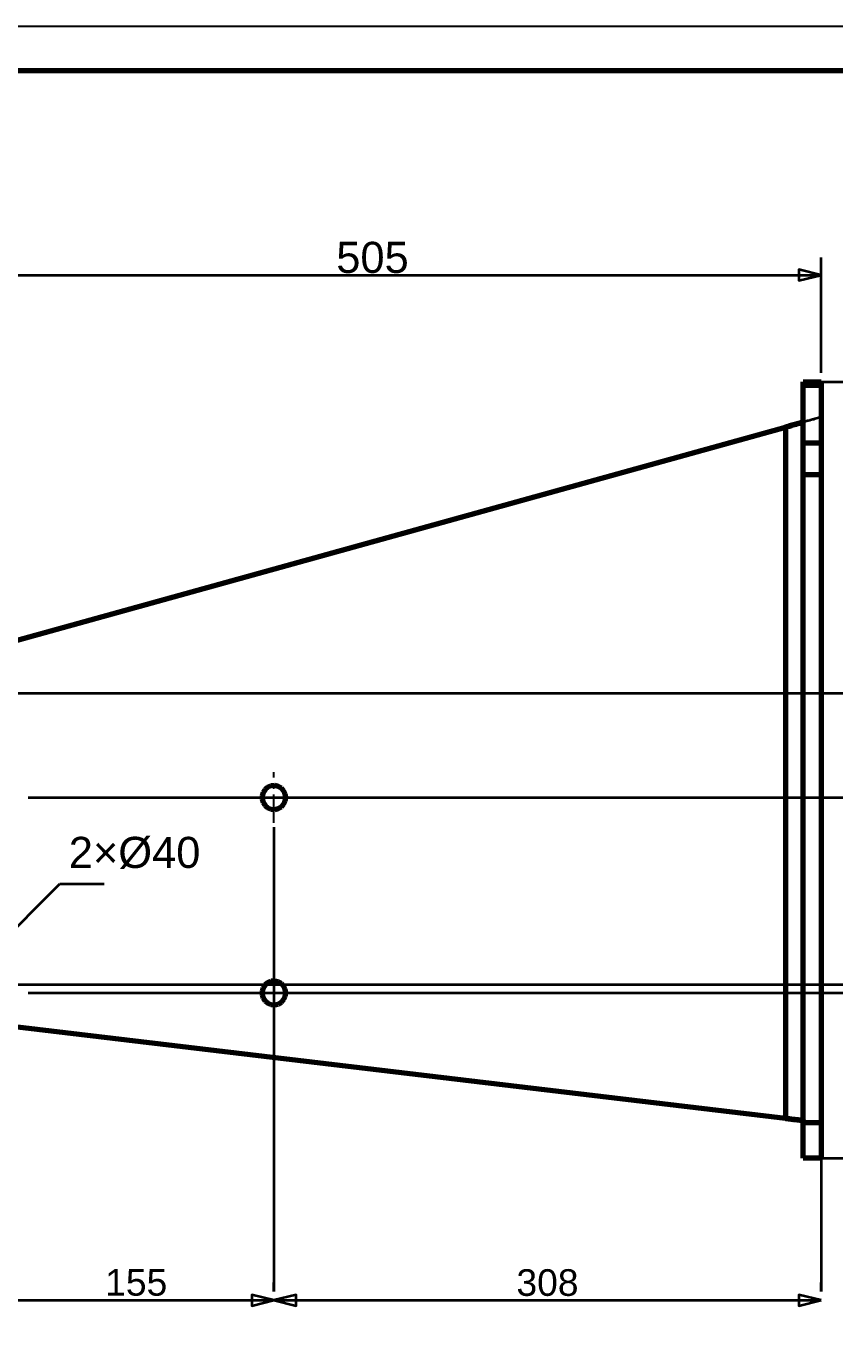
# Model space of a CAD drawing. Header units: millimetres. Extents: x 0 to 420, y 0 to 297.
# Drawn here: x 76.5 to 167.5, y 148.5 to 297 of the extents above; entities that cross this region are included whole.
import ezdxf
from ezdxf.enums import TextEntityAlignment as Align

# ---------------------------------------------------------------- set-up
doc = ezdxf.new("R2010")
doc.units = ezdxf.units.MM
doc.linetypes.add('CENTER', pattern=[5.08, 3.175, -0.635, 0.635, -0.635])
doc.linetypes.add('DASHED', pattern=[1.524, 1.27, -0.254])
doc.styles.add('GOST', font='Arial')

msp = doc.modelspace()

# ---------------------------------------------------------------- linework, layer by layer
at = {"color": 7, "lineweight": 35}
for p, q in [((166, 258), (166, 271)), ((65, 269), (166, 269)), ((166, 257), (181, 257)), ((75, 221.96), (181, 221.96)), ((76.74, 210.2), (181, 210.2)), ((107.74, 210.2), (181, 210.2)), ((104.4, 206.86), (104.4, 154.6)), ((71.83, 191.98), (80.31, 200.47)), ((80.31, 200.47), (85.31, 200.47)), ((75, 189.15), (181, 189.15)), ((76.74, 188.2), (181, 188.2)), ((107.74, 188.2), (181, 188.2)), ((104.4, 184.86), (104.4, 154.6)), ((166, 169.6), (166, 154.6)), ((166, 169.6), (181, 169.6)), ((104.4, 154.6), (104.4, 155.6)), ((104.4, 154.6), (104.4, 155.6)), ((166, 154.6), (166, 155.6)), ((73.4, 153.6), (104.4, 153.6)), ((104.4, 153.6), (166, 153.6))]:
    msp.add_line(p, q, dxfattribs=at)
at = {"color": 1, "lineweight": 70}
for p, q in [((164, 256.99), (164, 257)), ((164, 257), (164, 257)), ((164, 257), (166, 257)), ((164, 256.98), (164, 256.99)), ((164, 256.96), (164, 256.98)), ((164, 256.95), (164, 256.96)), ((164, 256.92), (164, 256.95)), ((164, 256.89), (164, 256.92)), ((166, 257), (166, 257)), ((166, 257), (166, 256.99)), ((166, 256.99), (166, 256.98)), ((166, 256.98), (166, 256.96)), ((166, 256.96), (166, 256.95)), ((166, 256.95), (166, 256.92)), ((166, 256.92), (166, 256.89)), ((164, 256.86), (164, 256.89)), ((164, 256.82), (164, 256.86)), ((164, 256.78), (164, 256.82)), ((164, 256.74), (164, 256.78)), ((164, 256.69), (164, 256.74)), ((164, 256.63), (164, 256.69)), ((164, 256.58), (164, 256.63)), ((164, 250.11), (164, 256.58)), ((166, 256.58), (164, 256.58)), ((166, 256.89), (166, 256.86)), ((166, 256.86), (166, 256.82)), ((166, 256.82), (166, 256.78)), ((166, 256.78), (166, 256.74)), ((166, 256.74), (166, 256.69)), ((166, 256.69), (166, 256.63)), ((166, 256.63), (166, 256.58)), ((166, 256.58), (166, 250.11)), ((67.93, 225.81), (162, 251.89)), ((162, 251.89), (162.22, 251.95)), ((162.15, 251.93), (162, 251.89)), ((162, 251.89), (162, 174.08)), ((162.3, 251.97), (162.15, 251.93)), ((162.22, 251.95), (162.45, 252.01)), ((162.45, 252.02), (162.3, 251.97)), ((162.45, 252.01), (162.66, 252.07)), ((162.6, 252.06), (162.45, 252.02)), ((162.74, 252.1), (162.6, 252.06)), ((162.66, 252.07), (162.87, 252.13)), ((162.89, 252.14), (162.74, 252.1)), ((162.87, 252.13), (163.06, 252.19)), ((163.04, 252.18), (162.89, 252.14)), ((163.18, 252.22), (163.04, 252.18)), ((163.06, 252.19), (163.25, 252.24)), ((163.32, 252.26), (163.18, 252.22)), ((163.25, 252.24), (163.41, 252.28)), ((163.46, 252.3), (163.32, 252.26)), ((163.41, 252.28), (163.56, 252.32)), ((163.6, 252.33), (163.46, 252.3)), ((163.56, 252.32), (163.69, 252.36)), ((163.74, 252.37), (163.6, 252.33)), ((163.69, 252.36), (163.8, 252.39)), ((163.87, 252.41), (163.74, 252.37)), ((163.8, 252.39), (163.89, 252.41)), ((164, 252.45), (163.87, 252.41)), ((163.89, 252.41), (163.95, 252.43)), ((163.95, 252.43), (163.99, 252.44)), ((163.99, 252.44), (164, 252.45)), ((164, 249.95), (164, 250.11)), ((164, 250.11), (166, 250.11)), ((164, 249.78), (164, 249.95)), ((164, 249.58), (164, 249.78)), ((164, 249.37), (164, 249.58)), ((166, 250.11), (166, 249.95)), ((166, 249.95), (166, 249.78)), ((166, 249.78), (166, 249.58)), ((166, 249.58), (166, 249.37)), ((164, 249.14), (164, 249.37)), ((164, 248.89), (164, 249.14)), ((164, 248.63), (164, 248.89)), ((164, 248.36), (164, 248.63)), ((164, 248.07), (164, 248.36)), ((164, 247.77), (164, 248.07)), ((166, 249.37), (166, 249.14)), ((166, 249.14), (166, 248.89)), ((166, 248.89), (166, 248.63)), ((166, 248.63), (166, 248.36)), ((166, 248.36), (166, 248.07)), ((166, 248.07), (166, 247.77)), ((164, 247.47), (164, 247.77)), ((164, 247.16), (164, 247.47)), ((164, 246.84), (164, 247.16)), ((164, 246.53), (164, 246.84)), ((164, 173.6), (164, 246.53)), ((166, 246.53), (164, 246.53)), ((166, 247.77), (166, 247.47)), ((166, 247.47), (166, 247.16)), ((166, 247.16), (166, 246.84)), ((166, 246.84), (166, 246.53)), ((166, 246.53), (166, 173.6)), ((103.42, 211.11), (103.19, 210.78)), ((103.73, 211.36), (103.42, 211.11)), ((104.1, 211.51), (103.73, 211.36)), ((104.5, 211.54), (104.1, 211.51)), ((104.89, 211.45), (104.5, 211.54)), ((105.24, 211.25), (104.89, 211.45)), ((105.51, 210.95), (105.24, 211.25)), ((105.68, 210.59), (105.51, 210.95)), ((103.19, 210.78), (103.07, 210.4)), ((103.07, 210.4), (103.07, 210)), ((103.07, 210), (103.19, 209.62)), ((103.19, 209.62), (103.42, 209.29)), ((105.24, 209.15), (105.51, 209.45)), ((105.51, 209.45), (105.68, 209.81)), ((105.74, 210.2), (105.68, 210.59)), ((105.68, 209.81), (105.74, 210.2)), ((103.42, 209.29), (103.73, 209.04)), ((103.73, 209.04), (104.1, 208.89)), ((104.1, 208.89), (104.5, 208.86)), ((104.5, 208.86), (104.89, 208.95)), ((104.89, 208.95), (105.24, 209.15)), ((103.19, 188.78), (103.07, 188.4)), ((103.42, 189.11), (103.19, 188.78)), ((103.73, 189.36), (103.42, 189.11)), ((104.1, 189.51), (103.73, 189.36)), ((104.5, 189.54), (104.1, 189.51)), ((104.89, 189.45), (104.5, 189.54)), ((105.24, 189.25), (104.89, 189.45)), ((105.51, 188.95), (105.24, 189.25)), ((105.68, 188.59), (105.51, 188.95)), ((103.07, 188.4), (103.07, 188)), ((103.07, 188), (103.19, 187.62)), ((103.19, 187.62), (103.42, 187.29)), ((103.42, 187.29), (103.73, 187.04)), ((104.89, 186.95), (105.24, 187.15)), ((105.24, 187.15), (105.51, 187.45)), ((105.51, 187.45), (105.68, 187.81)), ((105.74, 188.2), (105.68, 188.59)), ((105.68, 187.81), (105.74, 188.2)), ((103.73, 187.04), (104.1, 186.89)), ((104.1, 186.89), (104.5, 186.86)), ((104.5, 186.86), (104.89, 186.95)), ((162, 174.08), (68.53, 185.18)), ((162.22, 174.05), (162, 174.08)), ((162, 174.08), (162.15, 174.06)), ((162.15, 174.06), (162.3, 174.04)), ((162.45, 174.02), (162.22, 174.05)), ((162.3, 174.04), (162.45, 174.02)), ((162.66, 174), (162.45, 174.02)), ((162.45, 174.02), (162.6, 174)), ((162.6, 174), (162.74, 173.99)), ((162.87, 173.97), (162.66, 174)), ((162.74, 173.99), (162.89, 173.97)), ((163.06, 173.95), (162.87, 173.97)), ((162.89, 173.97), (163.04, 173.95)), ((163.04, 173.95), (163.18, 173.94)), ((163.25, 173.93), (163.06, 173.95)), ((163.18, 173.94), (163.32, 173.92)), ((163.41, 173.91), (163.25, 173.93)), ((163.32, 173.92), (163.46, 173.9)), ((163.56, 173.89), (163.41, 173.91)), ((163.46, 173.9), (163.6, 173.89)), ((163.69, 173.87), (163.56, 173.89)), ((163.6, 173.89), (163.74, 173.87)), ((163.8, 173.86), (163.69, 173.87)), ((163.74, 173.87), (163.87, 173.85)), ((163.89, 173.85), (163.8, 173.86)), ((163.87, 173.85), (164, 173.84)), ((163.95, 173.84), (163.89, 173.85)), ((163.99, 173.84), (163.95, 173.84)), ((164, 173.84), (163.99, 173.84)), ((164, 173.15), (164, 173.6)), ((164, 173.6), (166, 173.6)), ((164, 172.71), (164, 173.15)), ((164, 172.28), (164, 172.71)), ((164, 171.86), (164, 172.28)), ((166, 173.6), (166, 173.15)), ((166, 173.15), (166, 172.71)), ((166, 172.71), (166, 172.28)), ((166, 172.28), (166, 171.86)), ((164, 171.47), (164, 171.86)), ((164, 171.11), (164, 171.47)), ((164, 170.77), (164, 171.11)), ((166, 171.86), (166, 171.47)), ((166, 171.47), (166, 171.11)), ((166, 171.11), (166, 170.77)), ((164, 170.47), (164, 170.77)), ((164, 170.21), (164, 170.47)), ((164, 170), (164, 170.21)), ((164, 169.82), (164, 170)), ((164, 169.7), (164, 169.82)), ((164, 169.63), (164, 169.7)), ((164, 169.6), (164, 169.63)), ((166, 169.6), (164, 169.6)), ((166, 170.77), (166, 170.47)), ((166, 170.47), (166, 170.21)), ((166, 170.21), (166, 170)), ((166, 170), (166, 169.82)), ((166, 169.82), (166, 169.7)), ((166, 169.7), (166, 169.63)), ((166, 169.63), (166, 169.6))]:
    msp.add_line(p, q, dxfattribs=at)
at = {"color": 5, "linetype": 'DASHED', "lineweight": 35}
for p, q in [((164, 252.45), (164, 257)), ((164, 257), (166, 257)), ((166, 257), (166, 253)), ((166, 253), (164, 252.45)), ((164.25, 252.52), (164, 252.45)), ((164.49, 252.58), (164.25, 252.52)), ((164.72, 252.65), (164.49, 252.58)), ((164.93, 252.7), (164.72, 252.65)), ((165.13, 252.76), (164.93, 252.7)), ((165.3, 252.81), (165.13, 252.76)), ((165.46, 252.85), (165.3, 252.81)), ((165.6, 252.89), (165.46, 252.85)), ((165.72, 252.92), (165.6, 252.89)), ((165.82, 252.95), (165.72, 252.92)), ((165.9, 252.97), (165.82, 252.95)), ((165.96, 252.99), (165.9, 252.97)), ((165.99, 253), (165.96, 252.99)), ((166, 253), (165.99, 253)), ((166, 253), (166, 173.6)), ((162, 251.89), (67.93, 225.81)), ((164, 173.84), (164, 252.45)), ((164, 250.87), (164, 250.9)), ((164, 250.9), (164, 250.89)), ((164, 250.89), (164, 250.87)), ((164, 250.79), (164, 250.87)), ((164, 250.87), (164, 250.84)), ((164, 250.84), (164, 250.79)), ((164, 250.66), (164, 250.79)), ((164, 250.79), (164, 250.73)), ((164, 250.73), (164, 250.66)), ((164, 250.49), (164, 250.66)), ((164, 250.66), (164, 250.58)), ((164, 250.58), (164, 250.49)), ((164, 250.28), (164, 250.49)), ((164, 250.49), (164, 250.39)), ((164, 250.39), (164, 250.28)), ((164, 250.04), (164, 250.28)), ((164, 250.28), (164, 250.16)), ((164, 250.16), (164, 250.04)), ((164, 249.8), (164, 250.04)), ((164, 250.04), (164, 249.92)), ((164, 249.92), (164, 249.8)), ((164, 249.8), (164, 249.68)), ((164, 249.56), (164, 249.8)), ((164, 249.68), (164, 249.56)), ((164, 249.56), (164, 249.44)), ((164, 249.32), (164, 249.56)), ((166, 250.89), (166, 250.9)), ((166, 250.9), (166, 250.87)), ((166, 250.87), (166, 250.89)), ((166, 250.84), (166, 250.87)), ((166, 250.87), (166, 250.79)), ((166, 250.79), (166, 250.84)), ((166, 250.73), (166, 250.79)), ((166, 250.79), (166, 250.66)), ((166, 250.66), (166, 250.73)), ((166, 250.58), (166, 250.66)), ((166, 250.66), (166, 250.49)), ((166, 250.49), (166, 250.58)), ((166, 250.39), (166, 250.49)), ((166, 250.49), (166, 250.28)), ((166, 250.28), (166, 250.39)), ((166, 250.16), (166, 250.28)), ((166, 250.28), (166, 250.04)), ((166, 250.04), (166, 250.16)), ((166, 249.92), (166, 250.04)), ((166, 250.04), (166, 249.8)), ((166, 249.8), (166, 249.92)), ((166, 249.8), (166, 249.56)), ((166, 249.68), (166, 249.8)), ((166, 249.56), (166, 249.68)), ((166, 249.56), (166, 249.32)), ((166, 249.44), (166, 249.56)), ((164, 249.44), (164, 249.32)), ((164, 249.32), (164, 249.21)), ((164, 249.11), (164, 249.32)), ((164, 249.21), (164, 249.11)), ((164, 249.11), (164, 249.02)), ((164, 248.94), (164, 249.11)), ((164, 249.02), (164, 248.94)), ((164, 248.94), (164, 248.87)), ((164, 248.81), (164, 248.94)), ((164, 248.87), (164, 248.81)), ((164, 248.81), (164, 248.76)), ((164, 248.73), (164, 248.81)), ((164, 248.76), (164, 248.73)), ((164, 248.73), (164, 248.71)), ((164, 248.7), (164, 248.73)), ((164, 248.71), (164, 248.7)), ((166, 249.32), (166, 249.44)), ((166, 249.32), (166, 249.11)), ((166, 249.21), (166, 249.32)), ((166, 249.11), (166, 249.21)), ((166, 249.11), (166, 248.94)), ((166, 249.02), (166, 249.11)), ((166, 248.94), (166, 249.02)), ((166, 248.94), (166, 248.81)), ((166, 248.87), (166, 248.94)), ((166, 248.81), (166, 248.87)), ((166, 248.81), (166, 248.73)), ((166, 248.76), (166, 248.81)), ((166, 248.73), (166, 248.76)), ((166, 248.73), (166, 248.7)), ((166, 248.71), (166, 248.73)), ((166, 248.7), (166, 248.71)), ((164, 238.74), (164, 238.8)), ((164, 238.8), (164, 238.78)), ((164, 238.78), (164, 238.74)), ((164, 238.55), (164, 238.74)), ((164, 238.74), (164, 238.66)), ((164, 238.66), (164, 238.55)), ((164, 238.25), (164, 238.55)), ((164, 238.55), (164, 238.42)), ((164, 238.42), (164, 238.25)), ((164, 237.86), (164, 238.25)), ((164, 238.25), (164, 238.07)), ((164, 238.07), (164, 237.86)), ((164, 237.38), (164, 237.86)), ((164, 237.86), (164, 237.63)), ((164, 237.63), (164, 237.38)), ((166, 238.78), (166, 238.8)), ((166, 238.8), (166, 238.74)), ((166, 238.74), (166, 238.78)), ((166, 238.66), (166, 238.74)), ((166, 238.74), (166, 238.55)), ((166, 238.55), (166, 238.66)), ((166, 238.42), (166, 238.55)), ((166, 238.55), (166, 238.25)), ((166, 238.25), (166, 238.42)), ((166, 238.07), (166, 238.25)), ((166, 238.25), (166, 237.86)), ((166, 237.86), (166, 238.07)), ((166, 237.63), (166, 237.86)), ((166, 237.86), (166, 237.38)), ((166, 237.38), (166, 237.63)), ((164, 236.86), (164, 237.38)), ((164, 237.38), (164, 237.13)), ((164, 237.13), (164, 236.86)), ((164, 236.3), (164, 236.86)), ((164, 236.86), (164, 236.58)), ((164, 236.58), (164, 236.3)), ((164, 236.3), (164, 236.02)), ((164, 235.74), (164, 236.3)), ((166, 237.13), (166, 237.38)), ((166, 237.38), (166, 236.86)), ((166, 236.86), (166, 237.13)), ((166, 236.58), (166, 236.86)), ((166, 236.86), (166, 236.3)), ((166, 236.3), (166, 236.58)), ((166, 236.3), (166, 235.74)), ((166, 236.02), (166, 236.3)), ((164, 236.02), (164, 235.74)), ((164, 235.74), (164, 235.47)), ((164, 235.22), (164, 235.74)), ((164, 235.47), (164, 235.22)), ((164, 235.22), (164, 234.97)), ((164, 234.74), (164, 235.22)), ((164, 234.97), (164, 234.74)), ((164, 234.74), (164, 234.53)), ((164, 234.35), (164, 234.74)), ((166, 235.74), (166, 236.02)), ((166, 235.74), (166, 235.22)), ((166, 235.47), (166, 235.74)), ((166, 235.22), (166, 235.47)), ((166, 235.22), (166, 234.74)), ((166, 234.97), (166, 235.22)), ((166, 234.74), (166, 234.97)), ((166, 234.74), (166, 234.35)), ((166, 234.53), (166, 234.74)), ((164, 234.53), (164, 234.35)), ((164, 234.35), (164, 234.18)), ((164, 234.05), (164, 234.35)), ((164, 234.18), (164, 234.05)), ((164, 234.05), (164, 233.94)), ((164, 233.86), (164, 234.05)), ((164, 233.94), (164, 233.86)), ((164, 233.86), (164, 233.82)), ((164, 233.8), (164, 233.86)), ((164, 233.82), (164, 233.8)), ((166, 234.35), (166, 234.53)), ((166, 234.35), (166, 234.05)), ((166, 234.18), (166, 234.35)), ((166, 234.05), (166, 234.18)), ((166, 234.05), (166, 233.86)), ((166, 233.94), (166, 234.05)), ((166, 233.86), (166, 233.94)), ((166, 233.86), (166, 233.8)), ((166, 233.82), (166, 233.86)), ((166, 233.8), (166, 233.82)), ((164, 225.87), (164, 225.9)), ((164, 225.9), (164, 225.89)), ((164, 225.89), (164, 225.87)), ((164, 225.79), (164, 225.87)), ((164, 225.87), (164, 225.84)), ((164, 225.84), (164, 225.79)), ((164, 225.66), (164, 225.79)), ((164, 225.79), (164, 225.73)), ((164, 225.73), (164, 225.66)), ((166, 225.89), (166, 225.9)), ((166, 225.9), (166, 225.87)), ((166, 225.87), (166, 225.89)), ((166, 225.84), (166, 225.87)), ((166, 225.87), (166, 225.79)), ((166, 225.79), (166, 225.84)), ((166, 225.73), (166, 225.79)), ((166, 225.79), (166, 225.66)), ((166, 225.66), (166, 225.73)), ((164, 225.49), (164, 225.66)), ((164, 225.66), (164, 225.58)), ((164, 225.58), (164, 225.49)), ((164, 225.28), (164, 225.49)), ((164, 225.49), (164, 225.39)), ((164, 225.39), (164, 225.28)), ((164, 225.04), (164, 225.28)), ((164, 225.28), (164, 225.16)), ((164, 225.16), (164, 225.04)), ((164, 224.8), (164, 225.04)), ((164, 225.04), (164, 224.92)), ((164, 224.92), (164, 224.8)), ((164, 224.8), (164, 224.68)), ((164, 224.56), (164, 224.8)), ((164, 224.68), (164, 224.56)), ((164, 224.56), (164, 224.44)), ((164, 224.32), (164, 224.56)), ((164, 224.44), (164, 224.32)), ((164, 224.32), (164, 224.21)), ((164, 224.11), (164, 224.32)), ((166, 225.58), (166, 225.66)), ((166, 225.66), (166, 225.49)), ((166, 225.49), (166, 225.58)), ((166, 225.39), (166, 225.49)), ((166, 225.49), (166, 225.28)), ((166, 225.28), (166, 225.39)), ((166, 225.16), (166, 225.28)), ((166, 225.28), (166, 225.04)), ((166, 225.04), (166, 225.16)), ((166, 224.92), (166, 225.04)), ((166, 225.04), (166, 224.8)), ((166, 224.8), (166, 224.92)), ((166, 224.8), (166, 224.56)), ((166, 224.68), (166, 224.8)), ((166, 224.56), (166, 224.68)), ((166, 224.56), (166, 224.32)), ((166, 224.44), (166, 224.56)), ((166, 224.32), (166, 224.44)), ((166, 224.32), (166, 224.11)), ((166, 224.21), (166, 224.32)), ((164, 224.21), (164, 224.11)), ((164, 224.11), (164, 224.02)), ((164, 223.94), (164, 224.11)), ((164, 224.02), (164, 223.94)), ((164, 223.94), (164, 223.87)), ((164, 223.81), (164, 223.94)), ((164, 223.87), (164, 223.81)), ((164, 223.81), (164, 223.76)), ((164, 223.73), (164, 223.81)), ((164, 223.76), (164, 223.73)), ((164, 223.73), (164, 223.71)), ((164, 223.7), (164, 223.73)), ((164, 223.71), (164, 223.7)), ((166, 224.11), (166, 224.21)), ((166, 224.11), (166, 223.94)), ((166, 224.02), (166, 224.11)), ((166, 223.94), (166, 224.02)), ((166, 223.94), (166, 223.81)), ((166, 223.87), (166, 223.94)), ((166, 223.81), (166, 223.87)), ((166, 223.81), (166, 223.73)), ((166, 223.76), (166, 223.81)), ((166, 223.73), (166, 223.76)), ((166, 223.73), (166, 223.7)), ((166, 223.71), (166, 223.73)), ((166, 223.7), (166, 223.71)), ((103.19, 210.78), (103.42, 211.11)), ((103.42, 211.11), (103.73, 211.36)), ((103.73, 211.36), (104.1, 211.51)), ((104.1, 211.51), (104.5, 211.54)), ((104.5, 211.54), (104.89, 211.45)), ((104.89, 211.45), (105.24, 211.25)), ((105.24, 211.25), (105.51, 210.95)), ((105.51, 210.95), (105.68, 210.59)), ((103.07, 210.4), (103.19, 210.78)), ((103.07, 210), (103.07, 210.4)), ((103.19, 209.62), (103.07, 210)), ((103.42, 209.29), (103.19, 209.62)), ((105.51, 209.45), (105.24, 209.15)), ((105.68, 209.81), (105.51, 209.45)), ((105.68, 210.59), (105.74, 210.2)), ((105.74, 210.2), (105.68, 209.81)), ((103.73, 209.04), (103.42, 209.29)), ((104.1, 208.89), (103.73, 209.04)), ((104.5, 208.86), (104.1, 208.89)), ((104.89, 208.95), (104.5, 208.86)), ((105.24, 209.15), (104.89, 208.95)), ((164, 197.87), (164, 197.9)), ((164, 197.9), (164, 197.89)), ((164, 197.89), (164, 197.87)), ((164, 197.79), (164, 197.87)), ((164, 197.87), (164, 197.84)), ((164, 197.84), (164, 197.79)), ((164, 197.66), (164, 197.79)), ((164, 197.79), (164, 197.73)), ((164, 197.73), (164, 197.66)), ((164, 197.49), (164, 197.66)), ((164, 197.66), (164, 197.58)), ((164, 197.58), (164, 197.49)), ((166, 197.89), (166, 197.9)), ((166, 197.9), (166, 197.87)), ((166, 197.87), (166, 197.89)), ((166, 197.84), (166, 197.87)), ((166, 197.87), (166, 197.79)), ((166, 197.79), (166, 197.84)), ((166, 197.73), (166, 197.79)), ((166, 197.79), (166, 197.66)), ((166, 197.66), (166, 197.73)), ((166, 197.58), (166, 197.66)), ((166, 197.66), (166, 197.49)), ((166, 197.49), (166, 197.58)), ((164, 197.28), (164, 197.49)), ((164, 197.49), (164, 197.39)), ((164, 197.39), (164, 197.28)), ((164, 197.04), (164, 197.28)), ((164, 197.28), (164, 197.16)), ((164, 197.16), (164, 197.04)), ((164, 196.8), (164, 197.04)), ((164, 197.04), (164, 196.92)), ((164, 196.92), (164, 196.8)), ((164, 196.8), (164, 196.68)), ((164, 196.56), (164, 196.8)), ((164, 196.68), (164, 196.56)), ((164, 196.56), (164, 196.44)), ((164, 196.32), (164, 196.56)), ((164, 196.44), (164, 196.32)), ((164, 196.32), (164, 196.21)), ((164, 196.11), (164, 196.32)), ((164, 196.21), (164, 196.11)), ((164, 196.11), (164, 196.02)), ((164, 195.94), (164, 196.11)), ((164, 196.02), (164, 195.94)), ((166, 197.39), (166, 197.49)), ((166, 197.49), (166, 197.28)), ((166, 197.28), (166, 197.39)), ((166, 197.16), (166, 197.28)), ((166, 197.28), (166, 197.04)), ((166, 197.04), (166, 197.16)), ((166, 196.92), (166, 197.04)), ((166, 197.04), (166, 196.8)), ((166, 196.8), (166, 196.92)), ((166, 196.8), (166, 196.56)), ((166, 196.68), (166, 196.8)), ((166, 196.56), (166, 196.68)), ((166, 196.56), (166, 196.32)), ((166, 196.44), (166, 196.56)), ((166, 196.32), (166, 196.44)), ((166, 196.32), (166, 196.11)), ((166, 196.21), (166, 196.32)), ((166, 196.11), (166, 196.21)), ((166, 196.11), (166, 195.94)), ((166, 196.02), (166, 196.11)), ((166, 195.94), (166, 196.02)), ((164, 195.94), (164, 195.87)), ((164, 195.81), (164, 195.94)), ((164, 195.87), (164, 195.81)), ((164, 195.81), (164, 195.76)), ((164, 195.73), (164, 195.81)), ((164, 195.76), (164, 195.73)), ((164, 195.73), (164, 195.71)), ((164, 195.7), (164, 195.73)), ((164, 195.71), (164, 195.7)), ((166, 195.94), (166, 195.81)), ((166, 195.87), (166, 195.94)), ((166, 195.81), (166, 195.87)), ((166, 195.81), (166, 195.73)), ((166, 195.76), (166, 195.81)), ((166, 195.73), (166, 195.76)), ((166, 195.73), (166, 195.7)), ((166, 195.71), (166, 195.73)), ((166, 195.7), (166, 195.71)), ((103.07, 188.4), (103.19, 188.78)), ((103.19, 188.78), (103.42, 189.11)), ((103.42, 189.11), (103.73, 189.36)), ((103.73, 189.36), (104.1, 189.51)), ((104.1, 189.51), (104.5, 189.54)), ((104.5, 189.54), (104.89, 189.45)), ((104.89, 189.45), (105.24, 189.25)), ((105.24, 189.25), (105.51, 188.95)), ((105.51, 188.95), (105.68, 188.59)), ((103.07, 188), (103.07, 188.4)), ((103.19, 187.62), (103.07, 188)), ((103.42, 187.29), (103.19, 187.62)), ((103.73, 187.04), (103.42, 187.29)), ((105.24, 187.15), (104.89, 186.95)), ((105.51, 187.45), (105.24, 187.15)), ((105.68, 187.81), (105.51, 187.45)), ((105.68, 188.59), (105.74, 188.2)), ((105.74, 188.2), (105.68, 187.81)), ((104.1, 186.89), (103.73, 187.04)), ((104.5, 186.86), (104.1, 186.89)), ((104.89, 186.95), (104.5, 186.86)), ((164, 186.34), (164, 186.4)), ((164, 186.4), (164, 186.38)), ((164, 186.38), (164, 186.34)), ((164, 186.15), (164, 186.34)), ((164, 186.34), (164, 186.26)), ((164, 186.26), (164, 186.15)), ((164, 185.85), (164, 186.15)), ((164, 186.15), (164, 186.02)), ((164, 186.02), (164, 185.85)), ((164, 185.46), (164, 185.85)), ((164, 185.85), (164, 185.67)), ((164, 185.67), (164, 185.46)), ((166, 186.38), (166, 186.4)), ((166, 186.4), (166, 186.34)), ((166, 186.34), (166, 186.38)), ((166, 186.26), (166, 186.34)), ((166, 186.34), (166, 186.15)), ((166, 186.15), (166, 186.26)), ((166, 186.02), (166, 186.15)), ((166, 186.15), (166, 185.85)), ((166, 185.85), (166, 186.02)), ((166, 185.67), (166, 185.85)), ((166, 185.85), (166, 185.46)), ((166, 185.46), (166, 185.67)), ((68.53, 185.18), (162, 174.08)), ((164, 184.98), (164, 185.46)), ((164, 185.46), (164, 185.23)), ((164, 185.23), (164, 184.98)), ((164, 184.46), (164, 184.98)), ((164, 184.98), (164, 184.73)), ((164, 184.73), (164, 184.46)), ((164, 183.9), (164, 184.46)), ((164, 184.46), (164, 184.18)), ((164, 184.18), (164, 183.9)), ((166, 185.23), (166, 185.46)), ((166, 185.46), (166, 184.98)), ((166, 184.98), (166, 185.23)), ((166, 184.73), (166, 184.98)), ((166, 184.98), (166, 184.46)), ((166, 184.46), (166, 184.73)), ((166, 184.18), (166, 184.46)), ((166, 184.46), (166, 183.9)), ((166, 183.9), (166, 184.18)), ((164, 183.9), (164, 183.62)), ((164, 183.34), (164, 183.9)), ((164, 183.62), (164, 183.34)), ((164, 183.34), (164, 183.07)), ((164, 182.82), (164, 183.34)), ((164, 183.07), (164, 182.82)), ((164, 182.82), (164, 182.57)), ((164, 182.34), (164, 182.82)), ((166, 183.9), (166, 183.34)), ((166, 183.62), (166, 183.9)), ((166, 183.34), (166, 183.62)), ((166, 183.34), (166, 182.82)), ((166, 183.07), (166, 183.34)), ((166, 182.82), (166, 183.07)), ((166, 182.82), (166, 182.34)), ((166, 182.57), (166, 182.82)), ((164, 182.57), (164, 182.34)), ((164, 182.34), (164, 182.13)), ((164, 181.95), (164, 182.34)), ((164, 182.13), (164, 181.95)), ((164, 181.95), (164, 181.78)), ((164, 181.65), (164, 181.95)), ((164, 181.78), (164, 181.65)), ((164, 181.65), (164, 181.54)), ((164, 181.46), (164, 181.65)), ((164, 181.54), (164, 181.46)), ((164, 181.46), (164, 181.42)), ((164, 181.4), (164, 181.46)), ((164, 181.42), (164, 181.4)), ((166, 182.34), (166, 182.57)), ((166, 182.34), (166, 181.95)), ((166, 182.13), (166, 182.34)), ((166, 181.95), (166, 182.13)), ((166, 181.95), (166, 181.65)), ((166, 181.78), (166, 181.95)), ((166, 181.65), (166, 181.78)), ((166, 181.65), (166, 181.46)), ((166, 181.54), (166, 181.65)), ((166, 181.46), (166, 181.54)), ((166, 181.46), (166, 181.4)), ((166, 181.42), (166, 181.46)), ((166, 181.4), (166, 181.42)), ((164, 177.87), (164, 177.9)), ((164, 177.9), (164, 177.89)), ((164, 177.89), (164, 177.87)), ((164, 177.79), (164, 177.87)), ((164, 177.87), (164, 177.84)), ((164, 177.84), (164, 177.79)), ((164, 177.66), (164, 177.79)), ((164, 177.79), (164, 177.73)), ((164, 177.73), (164, 177.66)), ((164, 177.49), (164, 177.66)), ((164, 177.66), (164, 177.58)), ((164, 177.58), (164, 177.49)), ((164, 177.28), (164, 177.49)), ((164, 177.49), (164, 177.39)), ((164, 177.39), (164, 177.28)), ((164, 177.04), (164, 177.28)), ((164, 177.28), (164, 177.16)), ((164, 177.16), (164, 177.04)), ((164, 176.8), (164, 177.04)), ((164, 177.04), (164, 176.92)), ((164, 176.92), (164, 176.8)), ((164, 176.8), (164, 176.68)), ((164, 176.56), (164, 176.8)), ((166, 177.89), (166, 177.9)), ((166, 177.9), (166, 177.87)), ((166, 177.87), (166, 177.89)), ((166, 177.84), (166, 177.87)), ((166, 177.87), (166, 177.79)), ((166, 177.79), (166, 177.84)), ((166, 177.73), (166, 177.79)), ((166, 177.79), (166, 177.66)), ((166, 177.66), (166, 177.73)), ((166, 177.58), (166, 177.66)), ((166, 177.66), (166, 177.49)), ((166, 177.49), (166, 177.58)), ((166, 177.39), (166, 177.49)), ((166, 177.49), (166, 177.28)), ((166, 177.28), (166, 177.39)), ((166, 177.16), (166, 177.28)), ((166, 177.28), (166, 177.04)), ((166, 177.04), (166, 177.16)), ((166, 176.92), (166, 177.04)), ((166, 177.04), (166, 176.8)), ((166, 176.8), (166, 176.92)), ((166, 176.8), (166, 176.56)), ((166, 176.68), (166, 176.8)), ((164, 176.68), (164, 176.56)), ((164, 176.56), (164, 176.44)), ((164, 176.32), (164, 176.56)), ((164, 176.44), (164, 176.32)), ((164, 176.32), (164, 176.21)), ((164, 176.11), (164, 176.32)), ((164, 176.21), (164, 176.11)), ((164, 176.11), (164, 176.02)), ((164, 175.94), (164, 176.11)), ((164, 176.02), (164, 175.94)), ((164, 175.94), (164, 175.87)), ((164, 175.81), (164, 175.94)), ((164, 175.87), (164, 175.81)), ((164, 175.81), (164, 175.76)), ((164, 175.73), (164, 175.81)), ((164, 175.76), (164, 175.73)), ((164, 175.73), (164, 175.71)), ((164, 175.7), (164, 175.73)), ((164, 175.71), (164, 175.7)), ((166, 176.56), (166, 176.68)), ((166, 176.56), (166, 176.32)), ((166, 176.44), (166, 176.56)), ((166, 176.32), (166, 176.44)), ((166, 176.32), (166, 176.11)), ((166, 176.21), (166, 176.32)), ((166, 176.11), (166, 176.21)), ((166, 176.11), (166, 175.94)), ((166, 176.02), (166, 176.11)), ((166, 175.94), (166, 176.02)), ((166, 175.94), (166, 175.81)), ((166, 175.87), (166, 175.94)), ((166, 175.81), (166, 175.87)), ((166, 175.81), (166, 175.73)), ((166, 175.76), (166, 175.81)), ((166, 175.73), (166, 175.76)), ((166, 175.73), (166, 175.7)), ((166, 175.71), (166, 175.73)), ((166, 175.7), (166, 175.71)), ((164, 173.84), (166, 173.6)), ((164, 173.84), (164.25, 173.81)), ((164, 169.6), (164, 173.84)), ((164.25, 173.81), (164.49, 173.78)), ((164.49, 173.78), (164.72, 173.75)), ((164.72, 173.75), (164.93, 173.73)), ((164.93, 173.73), (165.13, 173.7)), ((165.13, 173.7), (165.3, 173.68)), ((165.3, 173.68), (165.46, 173.66)), ((165.46, 173.66), (165.6, 173.65)), ((165.6, 173.65), (165.72, 173.63)), ((165.72, 173.63), (165.82, 173.62)), ((165.82, 173.62), (165.9, 173.61)), ((165.9, 173.61), (165.96, 173.61)), ((165.96, 173.61), (165.99, 173.6)), ((165.99, 173.6), (166, 173.6)), ((166, 173.6), (166, 169.6)), ((166, 169.6), (164, 169.6))]:
    msp.add_line(p, q, dxfattribs=at)
at = {"color": 4, "linetype": 'CENTER', "lineweight": 25}
for p, q in [((104.4, 207.36), (104.4, 213.04)), ((101.56, 210.2), (107.24, 210.2)), ((104.4, 185.36), (104.4, 191.04)), ((101.56, 188.2), (107.24, 188.2))]:
    msp.add_line(p, q, dxfattribs=at)
at = {"color": 7, "lineweight": 25}
msp.add_lwpolyline([(0, 0), (420, 0), (420, 297), (0, 297)], close=True, dxfattribs=at)
at = {"color": 7, "lineweight": 70}
msp.add_lwpolyline([(20, 5), (415, 5), (415, 292), (20, 292)], close=True, dxfattribs=at)
at = {"color": 7, "lineweight": 35}
for points in [[(166, 269), (163.5, 269.62), (163.5, 268.38)], [(104.4, 153.6), (101.9, 154.23), (101.9, 152.98)], [(104.4, 153.6), (106.9, 152.98), (106.9, 154.23)], [(166, 153.6), (163.5, 154.23), (163.5, 152.98)]]:
    msp.add_lwpolyline(points, close=True, dxfattribs=at)

# ---------------------------------------------------------------- texts
at = {"color": 7, "style": 'GOST'}
for s, height, p in [('505', 3.5, (115.5, 271)), ('155', 3, (88.9, 155.6)), ('308', 3, (135.2, 155.6))]:
    msp.add_text(s, height=height, dxfattribs=at).set_placement(p, align=Align.MIDDLE)
msp.add_text('2×Ø40', height=3.5, dxfattribs=at).set_placement((81.31, 202.27))

doc.saveas('drawing.dxf')
